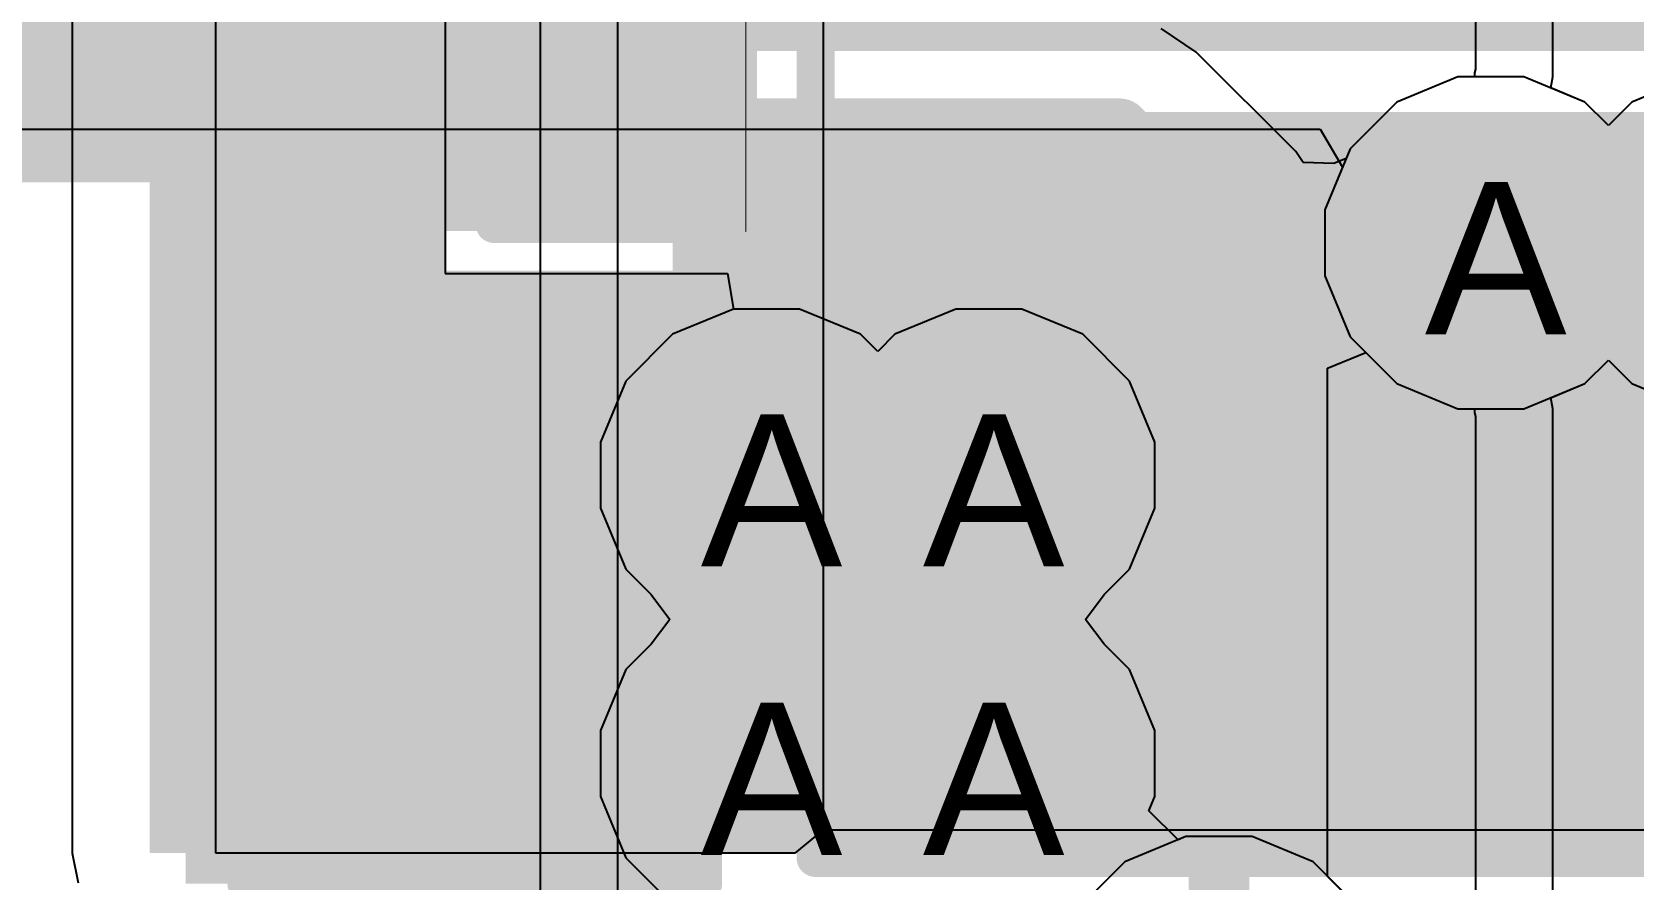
# Model space of a CAD drawing. Header units: inches. Extents: x 0 to 208, y 0 to 213.
# Drawn here: x 0.808 to 1.0185, y 3.2621 to 3.3735 of the extents above; entities that cross this region are included whole.
import ezdxf

# ---------------------------------------------------------------- set-up
doc = ezdxf.new("R2010")
doc.units = ezdxf.units.IN
doc.header["$MEASUREMENT"] = 0
for name, color, linetype in [('Bottom Layer', 5, 'Continuous'), ('Bottom Overlay', 54, 'Continuous'), ('Bottom Paste', 16, 'Continuous'), ('Bottom Solder', 6, 'Continuous'), ('Drill Drawing', 1, 'Continuous'), ('L2_GND1', 16, 'Continuous'), ('L3_SIG1', 76, 'Continuous'), ('L4_PWR', 90, 'Continuous'), ('L5_GND2', 156, 'Continuous'), ('L6_SIG2', 130, 'Continuous'), ('L7_GND3', 216, 'Continuous'), ('Top Layer', 1, 'Continuous'), ('Top Overlay', 2, 'Continuous'), ('Top Paste', 8, 'Continuous'), ('Top Solder', 216, 'Continuous'), ('Via Holes', 16, 'Continuous')]:
    doc.layers.add(name, color=color, linetype=linetype)
doc.styles.add('Arial', font='', dxfattribs={"height": 0.2})
doc.styles.get('Arial').set_extended_font_data('Arial')

# ---------------------------------------------------------------- blocks, each defined once
blk = doc.blocks.new('RVT1H101M0607_16')
at = {"layer": 'Top Layer'}
blk.add_hatch(color=1, dxfattribs=at).paths.add_polyline_path([(0.04134, 0.0315), (0.17913, 0.0315), (0.17913, -0.0315), (0.04134, -0.0315)])
at = {"layer": 'Top Paste'}
blk.add_hatch(color=8, dxfattribs=at).paths.add_polyline_path([(0.04134, 0.0315), (0.17913, 0.0315), (0.17913, -0.0315), (0.04134, -0.0315)])
at = {"layer": 'Top Solder'}
blk.add_hatch(color=216, dxfattribs=at).paths.add_polyline_path([(0.03734, 0.0355), (0.18313, 0.0355), (0.18313, -0.0355), (0.03734, -0.0355)])
blk = doc.blocks.new('R___0402_141')
at = {"layer": 'Top Layer'}
for points in [[(-0.0275, -0.0125), (-0.0275, 0.0125), (-0.0095, 0.0125), (-0.0095, -0.0125)], [(0.0095, -0.0125), (0.0095, 0.0125), (0.0275, 0.0125), (0.0275, -0.0125)]]:
    blk.add_hatch(color=1, dxfattribs=at).paths.add_polyline_path(points)
at = {"layer": 'Top Paste'}
for points in [[(-0.0275, -0.0125), (-0.0275, 0.0125), (-0.0095, 0.0125), (-0.0095, -0.0125)], [(0.0095, -0.0125), (0.0095, 0.0125), (0.0275, 0.0125), (0.0275, -0.0125)]]:
    blk.add_hatch(color=8, dxfattribs=at).paths.add_polyline_path(points)
at = {"layer": 'Top Solder'}
for points in [[(-0.02967, -0.01466), (-0.02967, 0.01467), (-0.00734, 0.01467), (-0.00734, -0.01466)], [(0.00733, -0.01466), (0.00733, 0.01467), (0.02966, 0.01467), (0.02966, -0.01466)]]:
    blk.add_hatch(color=216, dxfattribs=at).paths.add_polyline_path(points)
at = {"layer": 'Top Overlay'}
for points in [[(-0.031, 0.016, 0.005, 0.005, 0), (0.031, 0.016, 0.005, 0.005, 0)], [(-0.031, 0.016, 0.005, 0.005, 0), (-0.031, -0.016, 0.005, 0.005, 0)], [(0.031, 0.016, 0.005, 0.005, 0), (0.031, -0.016, 0.005, 0.005, 0)], [(-0.031, -0.016, 0.005, 0.005, 0), (0.031, -0.016, 0.005, 0.005, 0)], [(-0.032, -0.017, 0.000127, 0.000127, 0), (0.032, -0.017, 0.000127, 0.000127, 0)]]:
    blk.add_lwpolyline(points, format="xyseb", dxfattribs=at)
for points in [[(-0.03225, 0.016, 0.0025, 0.0025, 1), (-0.02975, 0.016, 0.0025, 0.0025, 1)], [(-0.03225, 0.016, 0.0025, 0.0025, 1), (-0.02975, 0.016, 0.0025, 0.0025, 1)], [(0.02975, 0.016, 0.0025, 0.0025, 1), (0.03225, 0.016, 0.0025, 0.0025, 1)], [(0.02975, 0.016, 0.0025, 0.0025, 1), (0.03225, 0.016, 0.0025, 0.0025, 1)], [(-0.03225, -0.016, 0.0025, 0.0025, 1), (-0.02975, -0.016, 0.0025, 0.0025, 1)], [(-0.03225, -0.016, 0.0025, 0.0025, 1), (-0.02975, -0.016, 0.0025, 0.0025, 1)], [(0.02975, -0.016, 0.0025, 0.0025, 1), (0.03225, -0.016, 0.0025, 0.0025, 1)], [(0.02975, -0.016, 0.0025, 0.0025, 1), (0.03225, -0.016, 0.0025, 0.0025, 1)], [(-0.03203, -0.017, 0.0000635, 0.0000635, 1), (-0.03197, -0.017, 0.0000635, 0.0000635, 1)], [(0.03197, -0.017, 0.0000635, 0.0000635, 1), (0.03203, -0.017, 0.0000635, 0.0000635, 1)]]:
    blk.add_lwpolyline(points, format="xyseb", close=True, dxfattribs=at)
blk = doc.blocks.new('YSPIT0630A_1R0M_B_185')
at = {"layer": 'Bottom Layer'}
blk.add_hatch(color=5, dxfattribs=at).paths.add_polyline_path([(0.04921, 0.11024), (0.11024, 0.11024), (0.11024, -0.11024), (0.04921, -0.11024)])
at = {"layer": 'Bottom Paste'}
blk.add_hatch(color=16, dxfattribs=at).paths.add_polyline_path([(0.04921, 0.11024), (0.11024, 0.11024), (0.11024, -0.11024), (0.04921, -0.11024)])
at = {"layer": 'Bottom Solder'}
blk.add_hatch(color=6, dxfattribs=at).paths.add_polyline_path([(0.04521, 0.11424), (0.11424, 0.11424), (0.11424, -0.11424), (0.04521, -0.11424)])
at = {"layer": 'Bottom Overlay'}
for points in [[(0.13, -0.129, 0.005, 0.005, 0), (0.13, 0.123, 0.005, 0.005, 0)], [(0.13, -0.129, 0.005, 0.005, 0), (-0.12984, -0.129, 0.005, 0.005, 0)]]:
    blk.add_lwpolyline(points, format="xyseb", dxfattribs=at)
blk.add_lwpolyline([(0.12875, -0.129, 0.0025, 0.0025, 1), (0.13125, -0.129, 0.0025, 0.0025, 1)], format="xyseb", close=True, dxfattribs=at)
blk.add_lwpolyline([(0.12875, -0.129, 0.0025, 0.0025, 1), (0.13125, -0.129, 0.0025, 0.0025, 1)], format="xyseb", close=True, dxfattribs=at)
blk = doc.blocks.new('C___1206_B_232')
at = {"layer": 'Bottom Layer'}
for points in [[(-0.08, 0.035), (-0.02, 0.035), (-0.02, -0.035), (-0.08, -0.035)], [(0.02, 0.035), (0.08, 0.035), (0.08, -0.035), (0.02, -0.035)]]:
    blk.add_hatch(color=5, dxfattribs=at).paths.add_polyline_path(points)
at = {"layer": 'Bottom Paste'}
for points in [[(-0.08, 0.035), (-0.02, 0.035), (-0.02, -0.035), (-0.08, -0.035)], [(0.02, 0.035), (0.08, 0.035), (0.08, -0.035), (0.02, -0.035)]]:
    blk.add_hatch(color=16, dxfattribs=at).paths.add_polyline_path(points)
at = {"layer": 'Bottom Solder'}
for points in [[(-0.084, 0.039), (-0.016, 0.039), (-0.016, -0.039), (-0.084, -0.039)], [(0.016, 0.039), (0.084, 0.039), (0.084, -0.039), (0.016, -0.039)]]:
    blk.add_hatch(color=6, dxfattribs=at).paths.add_polyline_path(points)
at = {"layer": 'Bottom Overlay'}
for points in [[(-0.084, 0.039, 0.005, 0.005, 0), (-0.024, 0.039, 0.005, 0.005, 0)], [(-0.084, -0.039, 0.005, 0.005, 0), (-0.084, 0.039, 0.005, 0.005, 0)], [(0.024, 0.039, 0.005, 0.005, 0), (0.084, 0.039, 0.005, 0.005, 0)], [(0.084, -0.039, 0.005, 0.005, 0), (0.084, 0.039, 0.005, 0.005, 0)], [(-0.084, -0.039, 0.005, 0.005, 0), (-0.024, -0.039, 0.005, 0.005, 0)], [(0.024, -0.039, 0.005, 0.005, 0), (0.084, -0.039, 0.005, 0.005, 0)]]:
    blk.add_lwpolyline(points, format="xyseb", dxfattribs=at)
for points in [[(-0.08525, 0.039, 0.0025, 0.0025, 1), (-0.08275, 0.039, 0.0025, 0.0025, 1)], [(-0.08525, 0.039, 0.0025, 0.0025, 1), (-0.08275, 0.039, 0.0025, 0.0025, 1)], [(-0.02525, 0.039, 0.0025, 0.0025, 1), (-0.02275, 0.039, 0.0025, 0.0025, 1)], [(0.02275, 0.039, 0.0025, 0.0025, 1), (0.02525, 0.039, 0.0025, 0.0025, 1)], [(0.08275, 0.039, 0.0025, 0.0025, 1), (0.08525, 0.039, 0.0025, 0.0025, 1)], [(0.08275, 0.039, 0.0025, 0.0025, 1), (0.08525, 0.039, 0.0025, 0.0025, 1)], [(-0.08525, -0.039, 0.0025, 0.0025, 1), (-0.08275, -0.039, 0.0025, 0.0025, 1)], [(-0.08525, -0.039, 0.0025, 0.0025, 1), (-0.08275, -0.039, 0.0025, 0.0025, 1)], [(-0.02525, -0.039, 0.0025, 0.0025, 1), (-0.02275, -0.039, 0.0025, 0.0025, 1)], [(0.02275, -0.039, 0.0025, 0.0025, 1), (0.02525, -0.039, 0.0025, 0.0025, 1)], [(0.08275, -0.039, 0.0025, 0.0025, 1), (0.08525, -0.039, 0.0025, 0.0025, 1)], [(0.08275, -0.039, 0.0025, 0.0025, 1), (0.08525, -0.039, 0.0025, 0.0025, 1)]]:
    blk.add_lwpolyline(points, format="xyseb", close=True, dxfattribs=at)
blk = doc.blocks.new('C___1206_B_233')
at = {"layer": 'Bottom Layer'}
for points in [[(-0.08, 0.035), (-0.02, 0.035), (-0.02, -0.035), (-0.08, -0.035)], [(0.02, 0.035), (0.08, 0.035), (0.08, -0.035), (0.02, -0.035)]]:
    blk.add_hatch(color=5, dxfattribs=at).paths.add_polyline_path(points)
at = {"layer": 'Bottom Paste'}
for points in [[(-0.08, 0.035), (-0.02, 0.035), (-0.02, -0.035), (-0.08, -0.035)], [(0.02, 0.035), (0.08, 0.035), (0.08, -0.035), (0.02, -0.035)]]:
    blk.add_hatch(color=16, dxfattribs=at).paths.add_polyline_path(points)
at = {"layer": 'Bottom Solder'}
for points in [[(-0.084, 0.039), (-0.016, 0.039), (-0.016, -0.039), (-0.084, -0.039)], [(0.016, 0.039), (0.084, 0.039), (0.084, -0.039), (0.016, -0.039)]]:
    blk.add_hatch(color=6, dxfattribs=at).paths.add_polyline_path(points)
at = {"layer": 'Bottom Overlay'}
for points in [[(-0.084, 0.039, 0.005, 0.005, 0), (-0.024, 0.039, 0.005, 0.005, 0)], [(-0.084, -0.039, 0.005, 0.005, 0), (-0.084, 0.039, 0.005, 0.005, 0)], [(0.024, 0.039, 0.005, 0.005, 0), (0.084, 0.039, 0.005, 0.005, 0)], [(0.084, -0.039, 0.005, 0.005, 0), (0.084, 0.039, 0.005, 0.005, 0)], [(-0.084, -0.039, 0.005, 0.005, 0), (-0.024, -0.039, 0.005, 0.005, 0)], [(0.024, -0.039, 0.005, 0.005, 0), (0.084, -0.039, 0.005, 0.005, 0)]]:
    blk.add_lwpolyline(points, format="xyseb", dxfattribs=at)
for points in [[(-0.08525, 0.039, 0.0025, 0.0025, 1), (-0.08275, 0.039, 0.0025, 0.0025, 1)], [(-0.08525, 0.039, 0.0025, 0.0025, 1), (-0.08275, 0.039, 0.0025, 0.0025, 1)], [(-0.02525, 0.039, 0.0025, 0.0025, 1), (-0.02275, 0.039, 0.0025, 0.0025, 1)], [(0.02275, 0.039, 0.0025, 0.0025, 1), (0.02525, 0.039, 0.0025, 0.0025, 1)], [(0.08275, 0.039, 0.0025, 0.0025, 1), (0.08525, 0.039, 0.0025, 0.0025, 1)], [(0.08275, 0.039, 0.0025, 0.0025, 1), (0.08525, 0.039, 0.0025, 0.0025, 1)], [(-0.08525, -0.039, 0.0025, 0.0025, 1), (-0.08275, -0.039, 0.0025, 0.0025, 1)], [(-0.08525, -0.039, 0.0025, 0.0025, 1), (-0.08275, -0.039, 0.0025, 0.0025, 1)], [(-0.02525, -0.039, 0.0025, 0.0025, 1), (-0.02275, -0.039, 0.0025, 0.0025, 1)], [(0.02275, -0.039, 0.0025, 0.0025, 1), (0.02525, -0.039, 0.0025, 0.0025, 1)], [(0.08275, -0.039, 0.0025, 0.0025, 1), (0.08525, -0.039, 0.0025, 0.0025, 1)], [(0.08275, -0.039, 0.0025, 0.0025, 1), (0.08525, -0.039, 0.0025, 0.0025, 1)]]:
    blk.add_lwpolyline(points, format="xyseb", close=True, dxfattribs=at)

msp = doc.modelspace()

# ---------------------------------------------------------------- hatches: boundary and pattern name
at = {"layer": 'Bottom Layer'}
for points in [[(0.8235, 3.26563), (0.86221, 3.26563), (0.86221, 3.4655), (0.8235, 3.4655)], [(0.89221, 3.26563), (1.15024, 3.26563), (1.15024, 3.36298), (0.89221, 3.36298)]]:
    msp.add_hatch(color=5, dxfattribs=at).paths.add_polyline_path(points)
h = msp.add_hatch(color=5, dxfattribs=at)
edge = h.paths.add_edge_path()
edge.add_arc((0.99972, 3.34579), 0.01181, 0, 360)
h = msp.add_hatch(color=5, dxfattribs=at)
edge = h.paths.add_edge_path()
edge.add_arc((0.90456, 3.31528), 0.01181, 0, 360)
h = msp.add_hatch(color=5, dxfattribs=at)
edge = h.paths.add_edge_path()
edge.add_arc((0.93375, 3.31528), 0.01181, 0, 360)
h = msp.add_hatch(color=5, dxfattribs=at)
edge = h.paths.add_edge_path()
edge.add_arc((0.90456, 3.27739), 0.01181, 0, 360)
h = msp.add_hatch(color=5, dxfattribs=at)
edge = h.paths.add_edge_path()
edge.add_arc((0.93375, 3.27739), 0.01181, 0, 360)
at = {"layer": 'L2_GND1'}
h = msp.add_hatch(color=16, dxfattribs=at)
edge = h.paths.add_edge_path()
edge.add_arc((0.99972, 3.34579), 0.01181, 0, 360)
h = msp.add_hatch(color=16, dxfattribs=at)
edge = h.paths.add_edge_path()
edge.add_arc((0.90456, 3.31528), 0.01181, 0, 360)
h = msp.add_hatch(color=16, dxfattribs=at)
edge = h.paths.add_edge_path()
edge.add_arc((0.93375, 3.31528), 0.01181, 0, 360)
h = msp.add_hatch(color=16, dxfattribs=at)
edge = h.paths.add_edge_path()
edge.add_arc((0.90456, 3.27739), 0.01181, 0, 360)
h = msp.add_hatch(color=16, dxfattribs=at)
edge = h.paths.add_edge_path()
edge.add_arc((0.93375, 3.27739), 0.01181, 0, 360)
at = {"layer": 'L3_SIG1'}
h = msp.add_hatch(color=76, dxfattribs=at)
edge = h.paths.add_edge_path()
edge.add_arc((0.99972, 3.34579), 0.01181, 0, 360)
h = msp.add_hatch(color=76, dxfattribs=at)
edge = h.paths.add_edge_path()
edge.add_arc((0.90456, 3.31528), 0.01181, 0, 360)
h = msp.add_hatch(color=76, dxfattribs=at)
edge = h.paths.add_edge_path()
edge.add_arc((0.93375, 3.31528), 0.01181, 0, 360)
h = msp.add_hatch(color=76, dxfattribs=at)
edge = h.paths.add_edge_path()
edge.add_arc((0.90456, 3.27739), 0.01181, 0, 360)
h = msp.add_hatch(color=76, dxfattribs=at)
edge = h.paths.add_edge_path()
edge.add_arc((0.93375, 3.27739), 0.01181, 0, 360)
at = {"layer": 'L4_PWR'}
h = msp.add_hatch(color=90, dxfattribs=at)
edge = h.paths.add_edge_path()
edge.add_arc((0.99972, 3.34579), 0.01181, 0, 360)
h = msp.add_hatch(color=90, dxfattribs=at)
edge = h.paths.add_edge_path()
edge.add_arc((0.90456, 3.31528), 0.01181, 0, 360)
h = msp.add_hatch(color=90, dxfattribs=at)
edge = h.paths.add_edge_path()
edge.add_arc((0.93375, 3.31528), 0.01181, 0, 360)
h = msp.add_hatch(color=90, dxfattribs=at)
edge = h.paths.add_edge_path()
edge.add_arc((0.90456, 3.27739), 0.01181, 0, 360)
h = msp.add_hatch(color=90, dxfattribs=at)
edge = h.paths.add_edge_path()
edge.add_arc((0.93375, 3.27739), 0.01181, 0, 360)
at = {"layer": 'L5_GND2'}
h = msp.add_hatch(color=156, dxfattribs=at)
edge = h.paths.add_edge_path()
edge.add_arc((0.99972, 3.34579), 0.01181, 0, 360)
h = msp.add_hatch(color=156, dxfattribs=at)
edge = h.paths.add_edge_path()
edge.add_arc((0.90456, 3.31528), 0.01181, 0, 360)
h = msp.add_hatch(color=156, dxfattribs=at)
edge = h.paths.add_edge_path()
edge.add_arc((0.93375, 3.31528), 0.01181, 0, 360)
h = msp.add_hatch(color=156, dxfattribs=at)
edge = h.paths.add_edge_path()
edge.add_arc((0.90456, 3.27739), 0.01181, 0, 360)
h = msp.add_hatch(color=156, dxfattribs=at)
edge = h.paths.add_edge_path()
edge.add_arc((0.93375, 3.27739), 0.01181, 0, 360)
at = {"layer": 'L6_SIG2'}
h = msp.add_hatch(color=130, dxfattribs=at)
edge = h.paths.add_edge_path()
edge.add_arc((0.99972, 3.34579), 0.01181, 0, 360)
h = msp.add_hatch(color=130, dxfattribs=at)
edge = h.paths.add_edge_path()
edge.add_arc((0.90456, 3.31528), 0.01181, 0, 360)
h = msp.add_hatch(color=130, dxfattribs=at)
edge = h.paths.add_edge_path()
edge.add_arc((0.93375, 3.31528), 0.01181, 0, 360)
h = msp.add_hatch(color=130, dxfattribs=at)
edge = h.paths.add_edge_path()
edge.add_arc((0.90456, 3.27739), 0.01181, 0, 360)
h = msp.add_hatch(color=130, dxfattribs=at)
edge = h.paths.add_edge_path()
edge.add_arc((0.93375, 3.27739), 0.01181, 0, 360)
at = {"layer": 'L7_GND3'}
h = msp.add_hatch(color=216, dxfattribs=at)
edge = h.paths.add_edge_path()
edge.add_arc((0.99972, 3.34579), 0.01181, 0, 360)
h = msp.add_hatch(color=216, dxfattribs=at)
edge = h.paths.add_edge_path()
edge.add_arc((0.90456, 3.31528), 0.01181, 0, 360)
h = msp.add_hatch(color=216, dxfattribs=at)
edge = h.paths.add_edge_path()
edge.add_arc((0.93375, 3.31528), 0.01181, 0, 360)
h = msp.add_hatch(color=216, dxfattribs=at)
edge = h.paths.add_edge_path()
edge.add_arc((0.90456, 3.27739), 0.01181, 0, 360)
h = msp.add_hatch(color=216, dxfattribs=at)
edge = h.paths.add_edge_path()
edge.add_arc((0.93375, 3.27739), 0.01181, 0, 360)
at = {"layer": 'Top Layer'}
h = msp.add_hatch(color=1, dxfattribs=at)
edge = h.paths.add_edge_path()
edge.add_arc((0.99972, 3.34579), 0.01181, 0, 360)
h = msp.add_hatch(color=1, dxfattribs=at)
edge = h.paths.add_edge_path()
edge.add_arc((0.90456, 3.31528), 0.01181, 0, 360)
h = msp.add_hatch(color=1, dxfattribs=at)
edge = h.paths.add_edge_path()
edge.add_arc((0.93375, 3.31528), 0.01181, 0, 360)
h = msp.add_hatch(color=1, dxfattribs=at)
edge = h.paths.add_edge_path()
edge.add_arc((0.90456, 3.27739), 0.01181, 0, 360)
h = msp.add_hatch(color=1, dxfattribs=at)
edge = h.paths.add_edge_path()
edge.add_arc((0.93375, 3.27739), 0.01181, 0, 360)
at = {"layer": 'Via Holes'}
h = msp.add_hatch(color=7, dxfattribs=at)
edge = h.paths.add_edge_path()
edge.add_arc((0.99972, 3.34579), 0.00591, 0, 360)
h = msp.add_hatch(color=7, dxfattribs=at)
edge = h.paths.add_edge_path()
edge.add_arc((0.90456, 3.31528), 0.00591, 0, 360)
h = msp.add_hatch(color=7, dxfattribs=at)
edge = h.paths.add_edge_path()
edge.add_arc((0.93375, 3.31528), 0.00591, 0, 360)
h = msp.add_hatch(color=7, dxfattribs=at)
edge = h.paths.add_edge_path()
edge.add_arc((0.90456, 3.27739), 0.00591, 0, 360)
h = msp.add_hatch(color=7, dxfattribs=at)
edge = h.paths.add_edge_path()
edge.add_arc((0.93375, 3.27739), 0.00591, 0, 360)

# ---------------------------------------------------------------- linework, layer by layer
at = {"layer": 'Bottom Layer'}
for p, q in [((0.912, 3.52226), (0.912, 3.2687)), ((0.8133, 3.4655), (0.8133, 3.26563)), ((0.83221, 3.26563), (0.83221, 3.42386)), ((0.912, 3.42386), (0.912, 3.2687)), ((0.912, 3.2687), (0.90827, 3.26563)), ((0.912, 3.2687), (1.164, 3.2687)), ((0.8133, 3.26563), (0.81408, 3.26172)), ((0.90827, 3.26563), (0.83221, 3.26563))]:
    msp.add_line(p, q, dxfattribs=at)
msp.add_lwpolyline([(0.86221, 3.30063, 0.02, 0.02, 0), (0.87686, 3.31528, 0.02, 0.02, 0)], format="xyseb", dxfattribs=at)
for points in [[(0.87186, 3.31528, 0.01, 0.01, 1), (0.88186, 3.31528, 0.01, 0.01, 1)], [(0.85721, 3.30063, 0.01, 0.01, 1), (0.86721, 3.30063, 0.01, 0.01, 1)]]:
    msp.add_lwpolyline(points, format="xyseb", close=True, dxfattribs=at)
at = {"layer": 'L2_GND1'}
for p, q in [((0.99538, 3.3676), (0.98736, 3.36428)), ((1.00406, 3.3676), (0.99538, 3.3676)), ((1.01207, 3.36428), (1.00406, 3.3676)), ((1.02627, 3.3676), (1.01825, 3.36428)), ((0.98736, 3.36428), (0.98123, 3.35814)), ((1.01516, 3.36119), (1.01207, 3.36428)), ((1.01825, 3.36428), (1.01516, 3.36119)), ((0.98123, 3.35814), (0.97791, 3.35013)), ((0.97791, 3.35013), (0.97791, 3.34145)), ((0.97791, 3.34145), (0.98123, 3.33343)), ((0.90022, 3.33709), (0.8922, 3.33377)), ((0.9089, 3.33709), (0.90022, 3.33709)), ((0.91691, 3.33377), (0.9089, 3.33709)), ((0.92941, 3.33709), (0.92139, 3.33377)), ((0.93808, 3.33709), (0.92941, 3.33709)), ((0.9461, 3.33377), (0.93808, 3.33709)), ((0.8922, 3.33377), (0.88607, 3.32763)), ((0.91915, 3.33153), (0.91691, 3.33377)), ((0.92139, 3.33377), (0.91915, 3.33153)), ((0.95224, 3.32763), (0.9461, 3.33377)), ((0.98123, 3.33343), (0.98736, 3.3273)), ((1.01207, 3.3273), (1.01516, 3.33039)), ((1.01516, 3.33039), (1.01825, 3.3273)), ((0.88607, 3.32763), (0.88275, 3.31961)), ((0.95556, 3.31961), (0.95224, 3.32763)), ((0.98736, 3.3273), (0.99538, 3.32398)), ((1.00406, 3.32398), (1.01207, 3.3273)), ((1.01825, 3.3273), (1.02627, 3.32398)), ((0.99538, 3.32398), (1.00406, 3.32398)), ((0.88275, 3.31961), (0.88275, 3.31094)), ((0.95556, 3.31094), (0.95556, 3.31961)), ((0.88275, 3.31094), (0.88607, 3.30292)), ((0.95224, 3.30292), (0.95556, 3.31094)), ((0.88607, 3.30292), (0.88939, 3.2996)), ((0.94891, 3.2996), (0.95224, 3.30292)), ((0.88939, 3.2996), (0.89186, 3.29633)), ((0.94644, 3.29633), (0.94891, 3.2996)), ((0.89186, 3.29633), (0.88939, 3.29306)), ((0.94891, 3.29306), (0.94644, 3.29633)), ((0.88939, 3.29306), (0.88607, 3.28974)), ((0.95224, 3.28974), (0.94891, 3.29306)), ((0.88607, 3.28974), (0.88275, 3.28172)), ((0.95556, 3.28172), (0.95224, 3.28974)), ((0.88275, 3.28172), (0.88275, 3.27305)), ((0.95556, 3.27305), (0.95556, 3.28172)), ((0.88275, 3.27305), (0.88607, 3.26503)), ((0.95479, 3.27121), (0.95556, 3.27305)), ((0.95862, 3.26738), (0.95479, 3.27121)), ((0.95966, 3.26781), (0.95862, 3.26738)), ((0.96834, 3.26781), (0.95966, 3.26781)), ((0.97635, 3.26449), (0.96834, 3.26781)), ((0.88607, 3.26503), (0.8922, 3.2589)), ((0.98057, 3.26027), (0.97635, 3.26449))]:
    msp.add_line(p, q, dxfattribs=at)
at = {"layer": 'L3_SIG1'}
for p, q in [((0.8748, 3.5039), (0.8748, 3.24243)), ((0.885, 3.24243), (0.885, 3.5039)), ((0.95966, 3.26781), (0.95164, 3.26449)), ((0.96834, 3.26781), (0.95966, 3.26781)), ((0.97635, 3.26449), (0.96834, 3.26781)), ((0.95164, 3.26449), (0.94551, 3.25836)), ((0.98249, 3.25836), (0.97635, 3.26449))]:
    msp.add_line(p, q, dxfattribs=at)
at = {"layer": 'L4_PWR'}
for p, q in [((0.99768, 3.60305), (0.99768, 3.3686)), ((1.00788, 3.3676), (1.00788, 3.59973)), ((0.99768, 3.3686), (0.99759, 3.36813)), ((0.99759, 3.36813), (0.99759, 3.3676)), ((0.99538, 3.3676), (0.98736, 3.36428)), ((0.99759, 3.3676), (0.99538, 3.3676)), ((1.00759, 3.36614), (1.00788, 3.3676)), ((1.01207, 3.36428), (1.00759, 3.36614)), ((1.02627, 3.3676), (1.01825, 3.36428)), ((0.98736, 3.36428), (0.98123, 3.35814)), ((1.01516, 3.36119), (1.01207, 3.36428)), ((1.01825, 3.36428), (1.01516, 3.36119)), ((0.98123, 3.35814), (0.97791, 3.35013)), ((0.97791, 3.35013), (0.97791, 3.34145)), ((0.97791, 3.34145), (0.98123, 3.33343)), ((0.90022, 3.33709), (0.8922, 3.33377)), ((0.9089, 3.33709), (0.90022, 3.33709)), ((0.91691, 3.33377), (0.9089, 3.33709)), ((0.92941, 3.33709), (0.92139, 3.33377)), ((0.93808, 3.33709), (0.92941, 3.33709)), ((0.9461, 3.33377), (0.93808, 3.33709)), ((0.8922, 3.33377), (0.88607, 3.32763)), ((0.91915, 3.33153), (0.91691, 3.33377)), ((0.92139, 3.33377), (0.91915, 3.33153)), ((0.95224, 3.32763), (0.9461, 3.33377)), ((0.98123, 3.33343), (0.98736, 3.3273)), ((1.01207, 3.3273), (1.01516, 3.33039)), ((1.01516, 3.33039), (1.01825, 3.3273)), ((0.88607, 3.32763), (0.88275, 3.31961)), ((0.95556, 3.31961), (0.95224, 3.32763)), ((0.98736, 3.3273), (0.99538, 3.32398)), ((1.00759, 3.32544), (1.01207, 3.3273)), ((1.01825, 3.3273), (1.02627, 3.32398)), ((0.99538, 3.32398), (0.99759, 3.32398)), ((0.99759, 3.32398), (0.99759, 3.32345)), ((1.00788, 3.32398), (1.00759, 3.32544)), ((1.00788, 2.3042), (1.00788, 3.32398)), ((0.99759, 3.32345), (0.99768, 3.32297)), ((0.99768, 3.32297), (0.99768, 2.3042)), ((0.88275, 3.31961), (0.88275, 3.31094)), ((0.95556, 3.31094), (0.95556, 3.31961)), ((0.88275, 3.31094), (0.88607, 3.30292)), ((0.95224, 3.30292), (0.95556, 3.31094)), ((0.88607, 3.30292), (0.88939, 3.2996)), ((0.94891, 3.2996), (0.95224, 3.30292)), ((0.88939, 3.2996), (0.89186, 3.29633)), ((0.94644, 3.29633), (0.94891, 3.2996)), ((0.89186, 3.29633), (0.88939, 3.29306)), ((0.94891, 3.29306), (0.94644, 3.29633)), ((0.88939, 3.29306), (0.88607, 3.28974)), ((0.95224, 3.28974), (0.94891, 3.29306)), ((0.88607, 3.28974), (0.88275, 3.28172)), ((0.95556, 3.28172), (0.95224, 3.28974)), ((0.88275, 3.28172), (0.88275, 3.27305)), ((0.95556, 3.27305), (0.95556, 3.28172)), ((0.88275, 3.27305), (0.88607, 3.26503)), ((0.95479, 3.27121), (0.95556, 3.27305)), ((0.95862, 3.26738), (0.95479, 3.27121)), ((0.95966, 3.26781), (0.95862, 3.26738)), ((0.96834, 3.26781), (0.95966, 3.26781)), ((0.97635, 3.26449), (0.96834, 3.26781)), ((0.88607, 3.26503), (0.8922, 3.2589)), ((0.98249, 3.25836), (0.97635, 3.26449))]:
    msp.add_line(p, q, dxfattribs=at)
at = {"layer": 'L5_GND2'}
for p, q in [((0.99538, 3.3676), (0.98736, 3.36428)), ((1.00406, 3.3676), (0.99538, 3.3676)), ((1.01207, 3.36428), (1.00406, 3.3676)), ((1.02627, 3.3676), (1.01825, 3.36428)), ((0.98736, 3.36428), (0.98123, 3.35814)), ((1.01516, 3.36119), (1.01207, 3.36428)), ((1.01825, 3.36428), (1.01516, 3.36119)), ((0.98123, 3.35814), (0.97791, 3.35013)), ((0.97791, 3.35013), (0.97791, 3.34145)), ((0.97791, 3.34145), (0.98123, 3.33343)), ((0.90022, 3.33709), (0.8922, 3.33377)), ((0.9089, 3.33709), (0.90022, 3.33709)), ((0.91691, 3.33377), (0.9089, 3.33709)), ((0.92941, 3.33709), (0.92139, 3.33377)), ((0.93808, 3.33709), (0.92941, 3.33709)), ((0.9461, 3.33377), (0.93808, 3.33709)), ((0.8922, 3.33377), (0.88607, 3.32763)), ((0.91915, 3.33153), (0.91691, 3.33377)), ((0.92139, 3.33377), (0.91915, 3.33153)), ((0.95224, 3.32763), (0.9461, 3.33377)), ((0.98123, 3.33343), (0.98736, 3.3273)), ((1.01207, 3.3273), (1.01516, 3.33039)), ((1.01516, 3.33039), (1.01825, 3.3273)), ((0.88607, 3.32763), (0.88275, 3.31961)), ((0.95556, 3.31961), (0.95224, 3.32763)), ((0.98736, 3.3273), (0.99538, 3.32398)), ((1.00406, 3.32398), (1.01207, 3.3273)), ((1.01825, 3.3273), (1.02627, 3.32398)), ((0.99538, 3.32398), (1.00406, 3.32398)), ((0.88275, 3.31961), (0.88275, 3.31094)), ((0.95556, 3.31094), (0.95556, 3.31961)), ((0.88275, 3.31094), (0.88607, 3.30292)), ((0.95224, 3.30292), (0.95556, 3.31094)), ((0.88607, 3.30292), (0.88939, 3.2996)), ((0.94891, 3.2996), (0.95224, 3.30292)), ((0.88939, 3.2996), (0.89186, 3.29633)), ((0.94644, 3.29633), (0.94891, 3.2996)), ((0.89186, 3.29633), (0.88939, 3.29306)), ((0.94891, 3.29306), (0.94644, 3.29633)), ((0.88939, 3.29306), (0.88607, 3.28974)), ((0.95224, 3.28974), (0.94891, 3.29306)), ((0.88607, 3.28974), (0.88275, 3.28172)), ((0.95556, 3.28172), (0.95224, 3.28974)), ((0.88275, 3.28172), (0.88275, 3.27305)), ((0.95556, 3.27305), (0.95556, 3.28172)), ((0.88275, 3.27305), (0.88607, 3.26503)), ((0.95479, 3.27121), (0.95556, 3.27305)), ((0.95862, 3.26738), (0.95479, 3.27121)), ((0.95966, 3.26781), (0.95862, 3.26738)), ((0.96834, 3.26781), (0.95966, 3.26781)), ((0.97635, 3.26449), (0.96834, 3.26781)), ((0.88607, 3.26503), (0.8922, 3.2589)), ((0.98249, 3.25836), (0.97635, 3.26449))]:
    msp.add_line(p, q, dxfattribs=at)
at = {"layer": 'L6_SIG2'}
for p, q in [((0.46882, 3.36073), (0.97728, 3.36073)), ((0.97728, 3.36073), (0.98022, 3.35573)), ((0.98022, 3.35573), (0.97791, 3.35013)), ((0.97791, 3.35013), (0.97791, 3.34145)), ((0.97791, 3.34145), (0.98123, 3.33343)), ((0.90022, 3.33709), (0.8922, 3.33377)), ((0.9089, 3.33709), (0.90022, 3.33709)), ((0.91691, 3.33377), (0.9089, 3.33709)), ((0.92941, 3.33709), (0.92139, 3.33377)), ((0.93808, 3.33709), (0.92941, 3.33709)), ((0.9461, 3.33377), (0.93808, 3.33709)), ((0.8922, 3.33377), (0.88607, 3.32763)), ((0.91915, 3.33153), (0.91691, 3.33377)), ((0.92139, 3.33377), (0.91915, 3.33153)), ((0.95224, 3.32763), (0.9461, 3.33377)), ((0.98123, 3.33343), (0.98736, 3.3273)), ((1.01207, 3.3273), (1.01516, 3.33039)), ((1.01516, 3.33039), (1.01825, 3.3273)), ((0.88607, 3.32763), (0.88275, 3.31961)), ((0.95556, 3.31961), (0.95224, 3.32763)), ((0.98736, 3.3273), (0.99538, 3.32398)), ((1.00406, 3.32398), (1.01207, 3.3273)), ((1.01825, 3.3273), (1.02627, 3.32398)), ((0.99538, 3.32398), (1.00406, 3.32398)), ((0.88275, 3.31961), (0.88275, 3.31094)), ((0.95556, 3.31094), (0.95556, 3.31961)), ((0.88275, 3.31094), (0.88607, 3.30292)), ((0.95224, 3.30292), (0.95556, 3.31094)), ((0.88607, 3.30292), (0.88939, 3.2996)), ((0.94891, 3.2996), (0.95224, 3.30292)), ((0.88939, 3.2996), (0.89186, 3.29633)), ((0.94644, 3.29633), (0.94891, 3.2996)), ((0.89186, 3.29633), (0.88939, 3.29306)), ((0.94891, 3.29306), (0.94644, 3.29633)), ((0.88939, 3.29306), (0.88607, 3.28974)), ((0.95224, 3.28974), (0.94891, 3.29306)), ((0.88607, 3.28974), (0.88275, 3.28172)), ((0.95556, 3.28172), (0.95224, 3.28974)), ((0.88275, 3.28172), (0.88275, 3.27305)), ((0.95556, 3.27305), (0.95556, 3.28172)), ((0.88275, 3.27305), (0.88607, 3.26503)), ((0.95479, 3.27121), (0.95556, 3.27305)), ((0.95862, 3.26738), (0.95479, 3.27121)), ((0.95966, 3.26781), (0.95862, 3.26738)), ((0.96834, 3.26781), (0.95966, 3.26781)), ((0.97635, 3.26449), (0.96834, 3.26781)), ((0.88607, 3.26503), (0.8922, 3.2589)), ((0.98249, 3.25836), (0.97635, 3.26449))]:
    msp.add_line(p, q, dxfattribs=at)
msp.add_lwpolyline([(0.46882, 3.375, 0.008, 0.008, 0), (1.90789, 3.375, 0.008, 0.008, 0)], format="xyseb", dxfattribs=at)
at = {"layer": 'L7_GND3'}
for p, q in [((0.99538, 3.3676), (0.98736, 3.36428)), ((1.00406, 3.3676), (0.99538, 3.3676)), ((1.01207, 3.36428), (1.00406, 3.3676)), ((1.02627, 3.3676), (1.01825, 3.36428)), ((0.98736, 3.36428), (0.98123, 3.35814)), ((1.01516, 3.36119), (1.01207, 3.36428)), ((1.01825, 3.36428), (1.01516, 3.36119)), ((0.98123, 3.35814), (0.97791, 3.35013)), ((0.97791, 3.35013), (0.97791, 3.34145)), ((0.97791, 3.34145), (0.98123, 3.33343)), ((0.90022, 3.33709), (0.8922, 3.33377)), ((0.9089, 3.33709), (0.90022, 3.33709)), ((0.91691, 3.33377), (0.9089, 3.33709)), ((0.92941, 3.33709), (0.92139, 3.33377)), ((0.93808, 3.33709), (0.92941, 3.33709)), ((0.9461, 3.33377), (0.93808, 3.33709)), ((0.8922, 3.33377), (0.88607, 3.32763)), ((0.91915, 3.33153), (0.91691, 3.33377)), ((0.92139, 3.33377), (0.91915, 3.33153)), ((0.95224, 3.32763), (0.9461, 3.33377)), ((0.98123, 3.33343), (0.98736, 3.3273)), ((1.01207, 3.3273), (1.01516, 3.33039)), ((1.01516, 3.33039), (1.01825, 3.3273)), ((0.88607, 3.32763), (0.88275, 3.31961)), ((0.95556, 3.31961), (0.95224, 3.32763)), ((0.98736, 3.3273), (0.99538, 3.32398)), ((1.00406, 3.32398), (1.01207, 3.3273)), ((1.01825, 3.3273), (1.02627, 3.32398)), ((0.99538, 3.32398), (1.00406, 3.32398)), ((0.88275, 3.31961), (0.88275, 3.31094)), ((0.95556, 3.31094), (0.95556, 3.31961)), ((0.88275, 3.31094), (0.88607, 3.30292)), ((0.95224, 3.30292), (0.95556, 3.31094)), ((0.88607, 3.30292), (0.88939, 3.2996)), ((0.94891, 3.2996), (0.95224, 3.30292)), ((0.88939, 3.2996), (0.89186, 3.29633)), ((0.94644, 3.29633), (0.94891, 3.2996)), ((0.89186, 3.29633), (0.88939, 3.29306)), ((0.94891, 3.29306), (0.94644, 3.29633)), ((0.88939, 3.29306), (0.88607, 3.28974)), ((0.95224, 3.28974), (0.94891, 3.29306)), ((0.88607, 3.28974), (0.88275, 3.28172)), ((0.95556, 3.28172), (0.95224, 3.28974)), ((0.88275, 3.28172), (0.88275, 3.27305)), ((0.95556, 3.27305), (0.95556, 3.28172)), ((0.88275, 3.27305), (0.88607, 3.26503)), ((0.95479, 3.27121), (0.95556, 3.27305)), ((0.95862, 3.26738), (0.95479, 3.27121)), ((0.95966, 3.26781), (0.95862, 3.26738)), ((0.96834, 3.26781), (0.95966, 3.26781)), ((0.97635, 3.26449), (0.96834, 3.26781)), ((0.88607, 3.26503), (0.8922, 3.2589)), ((0.98249, 3.25836), (0.97635, 3.26449))]:
    msp.add_line(p, q, dxfattribs=at)
at = {"layer": 'Top Layer'}
for p, q in [((0.86231, 3.37875), (0.86231, 3.34175)), ((0.96101, 3.37084), (0.95638, 3.37393)), ((0.97409, 3.35776), (0.96101, 3.37084)), ((0.99538, 3.3676), (0.98736, 3.36428)), ((1.00406, 3.3676), (0.99538, 3.3676)), ((1.01207, 3.36428), (1.00406, 3.3676)), ((1.02627, 3.3676), (1.01825, 3.36428)), ((0.98736, 3.36428), (0.98123, 3.35814)), ((1.01516, 3.36119), (1.01207, 3.36428)), ((1.01825, 3.36428), (1.01516, 3.36119)), ((0.97506, 3.35632), (0.97409, 3.35776)), ((0.97409, 3.35776), (0.97409, 3.35776)), ((0.98123, 3.35814), (0.9807, 3.35687)), ((0.97907, 3.35622), (0.97506, 3.35632)), ((0.9807, 3.35687), (0.97907, 3.35622)), ((0.86231, 3.34175), (0.8994, 3.34175)), ((0.8994, 3.34175), (0.90022, 3.33709)), ((0.90022, 3.33709), (0.8922, 3.33377)), ((0.8922, 3.33377), (0.88607, 3.32763)), ((0.97827, 3.32931), (0.98327, 3.33139)), ((0.98327, 3.33139), (0.98736, 3.3273)), ((1.01207, 3.3273), (1.01516, 3.33039)), ((1.01516, 3.33039), (1.01825, 3.3273)), ((0.97827, 3.26257), (0.97827, 3.32931)), ((0.88607, 3.32763), (0.88275, 3.31961)), ((0.98736, 3.3273), (0.99538, 3.32398)), ((1.00406, 3.32398), (1.01207, 3.3273)), ((1.01825, 3.3273), (1.02627, 3.32398)), ((0.99538, 3.32398), (1.00406, 3.32398)), ((0.88275, 3.31961), (0.88275, 3.31094)), ((0.88275, 3.31094), (0.88607, 3.30292)), ((0.88607, 3.30292), (0.88939, 3.2996)), ((0.88939, 3.2996), (0.89186, 3.29633)), ((0.89186, 3.29633), (0.88939, 3.29306)), ((0.88939, 3.29306), (0.88607, 3.28974)), ((0.88607, 3.28974), (0.88275, 3.28172)), ((0.88275, 3.28172), (0.88275, 3.27305)), ((0.88275, 3.27305), (0.88607, 3.26503)), ((0.88607, 3.26503), (0.8922, 3.2589)), ((0.98249, 3.25836), (0.97827, 3.26257))]:
    msp.add_line(p, q, dxfattribs=at)
for points in [[(0.88481, 3.36075, 0.008, 0.008, 0), (0.95092, 3.36075, 0.008, 0.008, 0)], [(0.95092, 3.36075, 0.008, 0.008, 0), (0.964, 3.34767, 0.008, 0.008, 0)], [(0.964, 3.246, 0.008, 0.008, 0), (0.964, 3.34767, 0.008, 0.008, 0)]]:
    msp.add_lwpolyline(points, format="xyseb", dxfattribs=at)
for points in [[(0.88281, 3.36075, 0.004, 0.004, 1), (0.88681, 3.36075, 0.004, 0.004, 1)], [(0.94892, 3.36075, 0.004, 0.004, 1), (0.95292, 3.36075, 0.004, 0.004, 1)], [(0.94892, 3.36075, 0.004, 0.004, 1), (0.95292, 3.36075, 0.004, 0.004, 1)], [(0.962, 3.34767, 0.004, 0.004, 1), (0.966, 3.34767, 0.004, 0.004, 1)], [(0.962, 3.34767, 0.004, 0.004, 1), (0.966, 3.34767, 0.004, 0.004, 1)]]:
    msp.add_lwpolyline(points, format="xyseb", close=True, dxfattribs=at)

# ---------------------------------------------------------------- block references
for name, p, rotation in [('YSPIT0630A_1R0M_B_185', (1.04, 3.395), 270), ('R___0402_141', (0.88481, 3.37925), 90)]:
    msp.add_blockref(name, p, dxfattribs=dict(rotation=rotation))
for name, p in [('RVT1H101M0607_16', (0.65981, 3.38925)), ('C___1206_B_232', (0.81221, 3.38886)), ('C___1206_B_233', (0.81221, 3.30063))]:
    msp.add_blockref(name, p)

# ---------------------------------------------------------------- texts
at = {"layer": 'Drill Drawing', "style": 'Arial'}
for p in [(0.99105, 3.33379), (0.89589, 3.30328), (0.92508, 3.30328), (0.89589, 3.26539), (0.92508, 3.26539)]:
    msp.add_text('A', height=0.02, dxfattribs=at).set_placement(p)

doc.saveas('drawing.dxf')
